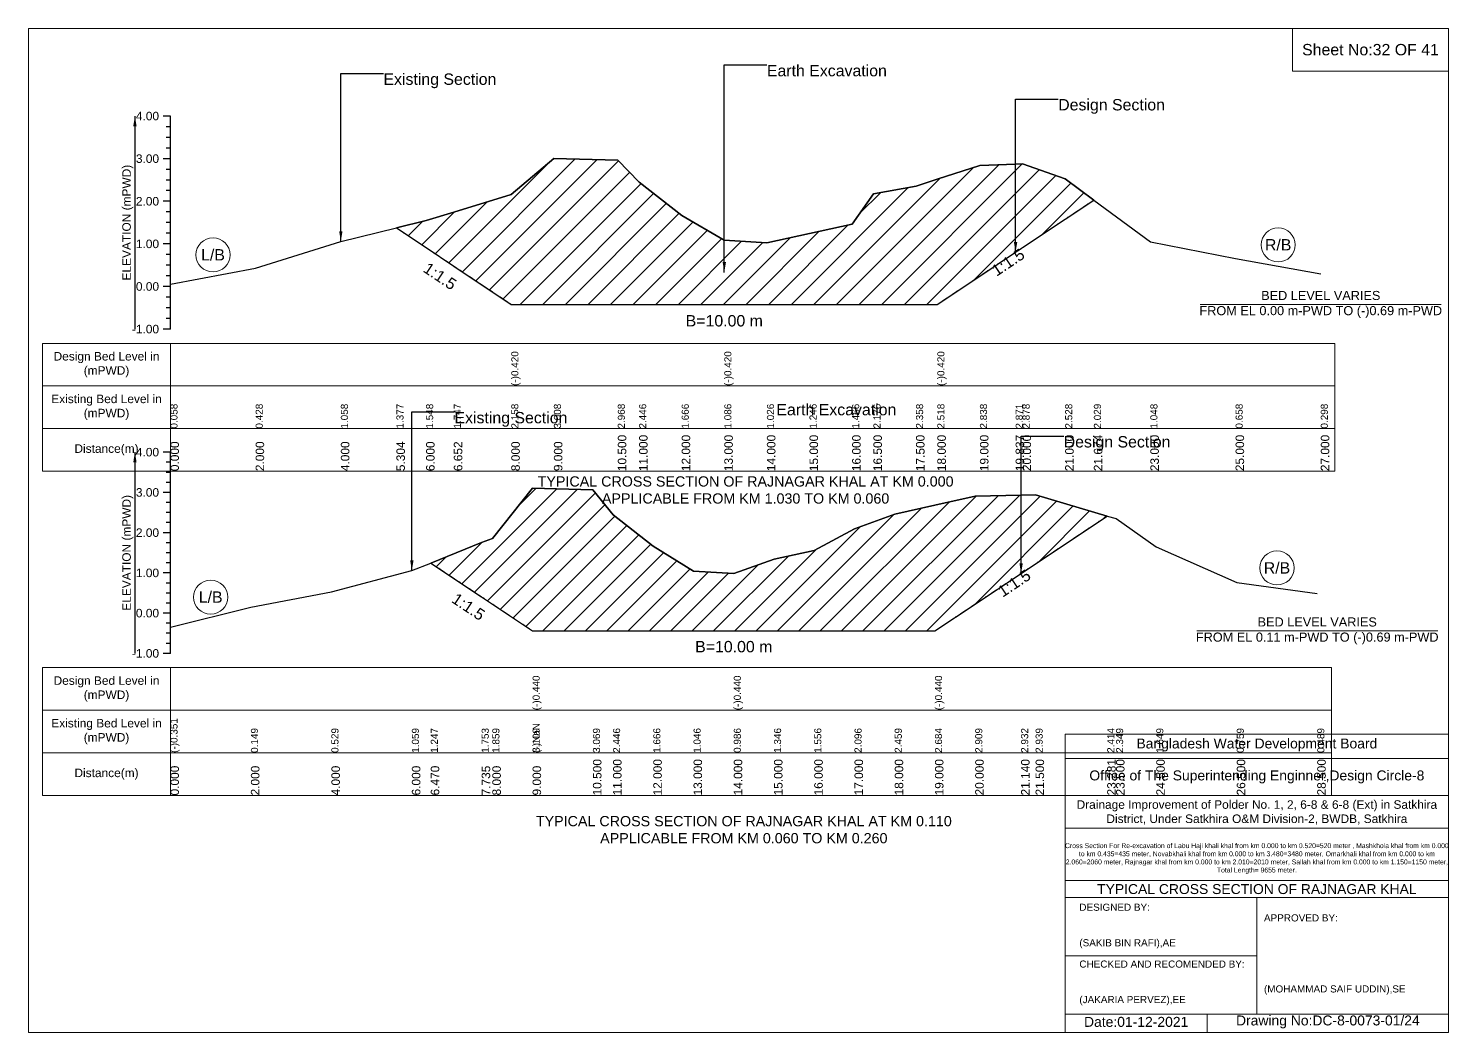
# Model space of a CAD drawing. Header units: inches. Extents: x 93000 to 486000, y -4242 to 0.
# Drawn here: x 410000 to 416000, y -4242 to 0 of the extents above; entities that cross this region are included whole.
import ezdxf

# ---------------------------------------------------------------- set-up
doc = ezdxf.new("R2010")
doc.units = ezdxf.units.IN
doc.header["$LTSCALE"] = 7
doc.header["$MEASUREMENT"] = 0
doc.linetypes.add('DASHED', pattern=[0.75, 0.5, -0.25])
for name, color, linetype, lineweight in [('Cross section Data Border', 7, 'Continuous', 9), ('Cross Section Labels', 7, 'Continuous', 9), ('Design_Bed_Level for Xsection', 7, 'DASHED', 25), ('Existing_Bed_Level for Xsection', 7, 'Continuous', 25), ('Long Section Labels', 7, 'Continuous', 9)]:
    doc.layers.add(name, color=color, linetype=linetype, lineweight=lineweight)
doc.styles.get("Standard").update_dxf_attribs({"font": 'arial.ttf'})
doc.dimstyles.get("Standard").update_dxf_attribs({"dimtxt": 0.18, "dimasz": 0.18, "dimexe": 0.18, "dimexo": 0.0625, "dimgap": 0.09, "dimtad": 0, "dimtih": 1, "dimtoh": 1, "dimdec": 4, "dimzin": 0, "dimdsep": 46, "dimtxsty": 'Standard', "dimcen": 0.09, "dimadec": 0, "dimazin": 0, "dimtfac": 1, "dimtdec": 4, "dimtofl": 0, "dimtmove": 0, "dimatfit": 3, "dimfxl": 1, "dimtolj": 1, "dimtzin": 0, "dimarcsym": 0})

msp = doc.modelspace()

# ---------------------------------------------------------------- hatches: boundary and pattern name
at = {"layer": 'Existing_Bed_Level for Xsection'}
h = msp.add_hatch(dxfattribs=at)
h.set_pattern_fill('ANSI31', color=256, scale=540, style=0)
h.paths.add_polyline_path([(411554.7, -842.5), (411680, -926), (411797.3, -1004.3), (412040, -1166), (412220, -1166), (412490, -1166), (412580, -1166), (412760, -1166), (412940, -1166), (413120, -1166), (413300, -1166), (413480, -1166), (413570, -1166), (413750, -1166), (413840, -1166), (414020, -1046), (414170.7, -945.6), (414200, -926), (414380, -806), (414501.3, -725.2), (414380, -635.4), (414200, -572.4), (414170.7, -573.6), (414020, -579.6), (413840, -637.2), (413750, -666), (413570, -698.8), (413480, -826.6), (413300, -866.2), (413120, -905.8), (412940, -895), (412760, -790.6), (412580, -650.2), (412490, -556.2), (412220, -549), (412040, -702), (411797.3, -776), (411680, -811.8)])
h = msp.add_hatch(dxfattribs=at)
h.set_pattern_fill('ANSI31', color=256, scale=510, style=0)
h.paths.add_polyline_path([(411699.8, -2258.4), (411914.9, -2401.7), (411960, -2431.8), (412130, -2545.1), (412385, -2545.1), (412470, -2545.1), (412640, -2545.1), (412810, -2545.1), (412980, -2545.1), (413150, -2545.1), (413320, -2545.1), (413490, -2545.1), (413660, -2545.1), (413830, -2545.1), (414000, -2431.8), (414193.9, -2302.6), (414255, -2261.8), (414557.7, -2060), (414255, -1970.7), (414193.9, -1971.9), (414000, -1975.8), (413830, -2014), (413660, -2052.3), (413490, -2114), (413320, -2205.8), (413150, -2241.5), (412980, -2302.7), (412810, -2292.5), (412640, -2187.1), (412470, -2054.5), (412385, -1948.6), (412130, -1941.8), (411960, -2154.3), (411914.9, -2172.3)])

# ---------------------------------------------------------------- linework, layer by layer
at = {"layer": 'Cross section Data Border'}
for points in [[(410000, 0), (416000, 0), (416000, -4242), (410000, -4242)], [(415340, 0), (416000, 0), (416000, -180), (415340, -180)], [(410060, -1330.4), (415520, -1330.4), (415520, -1870.4), (410060, -1870.4)], [(410060, -2700.3), (415505, -2700.3), (415505, -3240.3), (410060, -3240.3)]]:
    msp.add_lwpolyline(points, close=True, dxfattribs=at)
for points in [[(410600, -1330.4), (410600, -1870.4)], [(410060, -1510.4), (415520, -1510.4)], [(410060, -1690.4), (415520, -1690.4)], [(410600, -2700.3), (410600, -3240.3)], [(410060, -2880.3), (415505, -2880.3)], [(414380, -4242), (414380, -2982), (416000, -2982)], [(410060, -3060.3), (415505, -3060.3)], [(414380, -3084), (416000, -3084)], [(414380, -3240), (416000, -3240)], [(414380, -3378), (416000, -3378)], [(414380, -3600), (416000, -3600)], [(414380, -3672), (416000, -3672)], [(415190, -3672), (415190, -4164)], [(414380, -3918), (415190, -3918)], [(414380, -4164), (416000, -4164)], [(414980, -4164), (414980, -4242)]]:
    msp.add_lwpolyline(points, dxfattribs=at)
at = {"layer": 'Cross Section Labels'}
for points in [[(414951, -1166), (415969, -1166)], [(414936, -2545.1), (415954, -2545.1)]]:
    msp.add_lwpolyline(points, dxfattribs=at)
for centre in [(410780, -956.7), (415280, -914.4), (415275, -2279.2), (410770, -2402.5)]:
    msp.add_circle(centre, 72, dxfattribs=at)
at = {"layer": 'Design_Bed_Level for Xsection'}
for points in [[(411554.7, -842.5), (411797.3, -1004.3), (412040, -1166), (412940, -1166), (413840, -1166), (414170.7, -945.6), (414501.3, -725.2)], [(411699.8, -2258.4), (411914.9, -2401.7), (412130, -2545.1), (412980, -2545.1), (413830, -2545.1), (414193.9, -2302.6), (414557.7, -2060)]]:
    msp.add_lwpolyline(points, dxfattribs=at)
at = {"layer": 'Existing_Bed_Level for Xsection'}
for points in [[(410600, -370.4), (410570, -370.4)], [(410600, -415.4), (410582, -415.4)], [(410600, -1270.4), (410600, -1090.4), (410600, -910.4), (410600, -730.4), (410600, -550.4), (410600, -370.4)], [(410600, -460.4), (410582, -460.4)], [(410600, -505.4), (410582, -505.4)], [(410600, -550.4), (410570, -550.4)], [(410600, -595.4), (410582, -595.4)], [(410600, -1080), (410960, -1013.4), (411320, -900), (411554.7, -842.5), (411680, -811.8), (411797.3, -776), (412040, -702), (412040, -702), (412220, -549), (412490, -556.2), (412580, -650.2), (412760, -790.6), (412940, -895), (412940, -895), (413120, -905.8), (413300, -866.2), (413480, -826.6), (413570, -698.8), (413750, -666), (413840, -637.2), (413840, -637.2), (414020, -579.6), (414170.7, -573.6), (414200, -572.4), (414380, -635.4), (414501.3, -725.2), (414740, -901.8), (415100, -972), (415460, -1036.8)], [(410600, -640.4), (410582, -640.4)], [(410600, -685.4), (410582, -685.4)], [(410600, -730.4), (410570, -730.4)], [(410600, -775.4), (410582, -775.4)], [(410600, -820.4), (410582, -820.4)], [(410600, -865.4), (410582, -865.4)], [(410600, -910.4), (410570, -910.4)], [(410600, -955.4), (410582, -955.4)], [(410600, -1000.4), (410582, -1000.4)], [(410600, -1045.4), (410582, -1045.4)], [(410600, -1090.4), (410570, -1090.4)], [(410600, -1135.4), (410582, -1135.4)], [(410600, -1180.4), (410582, -1180.4)], [(410600, -1225.4), (410582, -1225.4)], [(410600, -1270.4), (410570, -1270.4)], [(410600, -1790.3), (410570, -1790.3)], [(410600, -2640.3), (410600, -2470.3), (410600, -2300.3), (410600, -2130.3), (410600, -1960.3), (410600, -1790.3)], [(410600, -1832.8), (410582, -1832.8)], [(410600, -1875.3), (410582, -1875.3)], [(410600, -1917.8), (410582, -1917.8)], [(410600, -1960.3), (410570, -1960.3)], [(410600, -2530), (410940, -2445), (411280, -2380.4), (411620, -2290.3), (411699.8, -2258.4), (411914.9, -2172.3), (411960, -2154.3), (412130, -1941.8), (412130, -1941.8), (412385, -1948.6), (412470, -2054.5), (412640, -2187.1), (412810, -2292.5), (412980, -2302.7), (412980, -2302.7), (413150, -2241.5), (413320, -2205.8), (413490, -2114), (413660, -2052.3), (413830, -2014), (413830, -2014), (414000, -1975.8), (414193.9, -1971.9), (414255, -1970.7), (414557.7, -2060), (414595, -2071), (414765, -2190), (415105, -2341.3), (415445, -2387.2)], [(410600, -2002.8), (410582, -2002.8)], [(410600, -2045.3), (410582, -2045.3)], [(410600, -2087.8), (410582, -2087.8)], [(410600, -2130.3), (410570, -2130.3)], [(410600, -2172.8), (410582, -2172.8)], [(410600, -2215.3), (410582, -2215.3)], [(410600, -2257.8), (410582, -2257.8)], [(410600, -2300.3), (410570, -2300.3)], [(410600, -2342.8), (410582, -2342.8)], [(410600, -2385.3), (410582, -2385.3)], [(410600, -2427.8), (410582, -2427.8)], [(410600, -2470.3), (410570, -2470.3)], [(410600, -2512.8), (410582, -2512.8)], [(410600, -2555.3), (410582, -2555.3)], [(410600, -2597.8), (410582, -2597.8)], [(410600, -2640.3), (410570, -2640.3)]]:
    msp.add_lwpolyline(points, dxfattribs=at)
for points in [[(411554.7, -842.5), (411554.7, -842.5), (411680, -926), (411797.3, -1004.3), (412040, -1166), (412040, -1166), (412220, -1166), (412490, -1166), (412580, -1166), (412760, -1166), (412940, -1166), (412940, -1166), (413120, -1166), (413300, -1166), (413480, -1166), (413570, -1166), (413750, -1166), (413840, -1166), (413840, -1166), (414020, -1046), (414170.7, -945.6), (414200, -926), (414380, -806), (414501.3, -725.2), (414501.3, -725.2), (414501.3, -725.2), (414380, -635.4), (414200, -572.4), (414170.7, -573.6), (414020, -579.6), (413840, -637.2), (413840, -637.2), (413750, -666), (413570, -698.8), (413480, -826.6), (413300, -866.2), (413120, -905.8), (412940, -895), (412940, -895), (412760, -790.6), (412580, -650.2), (412490, -556.2), (412220, -549), (412040, -702), (412040, -702), (411797.3, -776), (411680, -811.8), (411554.7, -842.5)], [(411699.8, -2258.4), (411914.9, -2401.7), (411960, -2431.8), (412130, -2545.1), (412130, -2545.1), (412385, -2545.1), (412470, -2545.1), (412640, -2545.1), (412810, -2545.1), (412980, -2545.1), (412980, -2545.1), (413150, -2545.1), (413320, -2545.1), (413490, -2545.1), (413660, -2545.1), (413830, -2545.1), (413830, -2545.1), (414000, -2431.8), (414193.9, -2302.6), (414255, -2261.8), (414557.7, -2060), (414557.7, -2060), (414557.7, -2060), (414255, -1970.7), (414193.9, -1971.9), (414000, -1975.8), (413830, -2014), (413830, -2014), (413660, -2052.3), (413490, -2114), (413320, -2205.8), (413150, -2241.5), (412980, -2302.7), (412980, -2302.7), (412810, -2292.5), (412640, -2187.1), (412470, -2054.5), (412385, -1948.6), (412130, -1941.8), (412130, -1941.8), (411960, -2154.3), (411914.9, -2172.3)]]:
    msp.add_lwpolyline(points, close=True, dxfattribs=at)

# ---------------------------------------------------------------- texts
at = {"layer": 'Cross section Data Border', "attachment_point": 5}
for s, insert, char_height in [('Sheet No:32 OF 41', (415670, -90), 48), ('Bangladesh Water Development Board', (415190, -3027), 42), ('Office of The Superintending Enginner,Design Circle-8', (415190, -3162), 42)]:
    msp.add_mtext(s, dxfattribs=dict(at, insert=insert, char_height=char_height))
at = {"layer": 'Cross section Data Border'}
for s, insert, char_height, width, attachment_point in [('Design Bed Level in (mPWD)', (410330, -1420.4), 36, 480, 5), ('Existing Bed Level in (mPWD)', (410330, -1600.4), 36, 480, 5), ('Distance(m)', (410330, -1780.4), 36, 480, 5), ('Design Bed Level in (mPWD)', (410330, -2790.3), 36, 480, 5), ('Existing Bed Level in (mPWD)', (410330, -2970.3), 36, 480, 5), ('Distance(m)', (410330, -3150.3), 36, 480, 5), ('Drainage Improvement of Polder No. 1, 2, 6-8 & 6-8 (Ext) in Satkhira District, Under Satkhira O&M Division-2, BWDB, Satkhira', (415190, -3312), 36, 1680, 5), ('Cross Section For Re-excavation of Labu Haji khali khal from km 0.000 to km 0.520=520 meter , Mashkhola khal from km 0.000 to km 0.435=435 meter, Novabkhali khal from km 0.000 to km 3.480=3480 meter, Omarkhali khal from km 0.000 to km 2.060=2060 meter, Rajnagar khal from km 0.000 to km 2.010=2010 meter, Sallah khal from km 0.000 to km 1.150=1150 meter, Total Length= 9655 meter. ', (415190, -3507), 20.5611, 1620, 5), ('TYPICAL CROSS SECTION OF RAJNAGAR KHAL', (415190, -3636), 42, 1680, 5), ('DESIGNED BY:^J^J^J(SAKIB BIN RAFI),AE', (414440, -3792), 30, 840, 4), ('APPROVED BY:^J^J^J^J^J^J(MOHAMMAD SAIF UDDIN),SE', (415220, -3912), 30, 840, 4), ('CHECKED AND RECOMENDED BY:^J^J^J(JAKARIA PERVEZ),EE', (414440, -4032), 30, 840, 4), ('Date:01-12-2021', (414680, -4197), 42, 840, 5), ('Drawing No:DC-8-0073-01/24', (415490, -4197), 42, 1320, 5)]:
    msp.add_mtext(s, dxfattribs=dict(at, insert=insert, char_height=char_height, width=width, attachment_point=attachment_point))
at = {"layer": 'Cross Section Labels'}
for s, insert, char_height, attachment_point in [('Earth Excavation', (413120, -154.4), 48, 1), ('Existing Section', (411500, -190.4), 48, 1), ('Design Section', (414350.7, -298.4), 48, 1), ('R/B', (415280, -914.4), 48, 5), ('L/B', (410780, -956.7), 48, 5), ('BED LEVEL VARIES ^JFROM EL 0.00 m-PWD TO (-)0.69 m-PWD', (415460, -1166), 38.4, 5), ('B=10.00 m', (412940, -1211), 48, 2), ('Existing Section', (411800, -1620.3), 48, 1), ('Earth Excavation', (413160, -1586.3), 48, 1), ('Design Section', (414373.9, -1722.3), 48, 1), ('TYPICAL CROSS SECTION OF RAJNAGAR KHAL AT KM 0.000^JAPPLICABLE FROM KM 1.030 TO KM 0.060', (413030, -1950), 43.2, 5), ('R/B', (415275, -2279.2), 48, 5), ('L/B', (410770, -2402.5), 48, 5), ('BED LEVEL VARIES ^JFROM EL 0.11 m-PWD TO (-)0.69 m-PWD', (415445, -2545.1), 38.4, 5), ('B=10.00 m', (412980, -2587.6), 48, 2), ('TYPICAL CROSS SECTION OF RAJNAGAR KHAL AT KM 0.110^JAPPLICABLE FROM KM 0.060 TO KM 0.260', (413022.5, -3385), 43.2, 5)]:
    msp.add_mtext(s, dxfattribs=dict(at, insert=insert, char_height=char_height, attachment_point=attachment_point))
at = {"layer": 'Cross Section Labels', "char_height": 48, "attachment_point": 2}
for insert, rotation in [((414125.7, -968.1), 33.69007), ((411752.3, -1026.8), 326.30993), ((414151.4, -2323.8), 33.69007), ((411872.4, -2423), 326.30993)]:
    msp.add_mtext('1:1.5', dxfattribs=dict(at, insert=insert, rotation=rotation))
at = {"layer": 'Existing_Bed_Level for Xsection', "char_height": 36, "attachment_point": 6}
for s, insert in [('4.00', (410552, -370.4)), ('3.00', (410552, -550.4)), ('2.00', (410552, -730.4)), ('1.00', (410552, -910.4)), ('0.00', (410552, -1090.4)), ('-1.00', (410552, -1270.4)), ('4.00', (410552, -1790.3)), ('3.00', (410552, -1960.3)), ('2.00', (410552, -2130.3)), ('1.00', (410552, -2300.3)), ('0.00', (410552, -2470.3)), ('-1.00', (410552, -2640.3))]:
    msp.add_mtext(s, dxfattribs=dict(at, insert=insert))
at = {"layer": 'Existing_Bed_Level for Xsection', "char_height": 36, "attachment_point": 5, "rotation": 90}
for insert in [(410420, -820.4), (410420, -2215.3)]:
    msp.add_mtext('ELEVATION (mPWD)', dxfattribs=dict(at, insert=insert))
at = {"layer": 'Long Section Labels', "attachment_point": 1, "rotation": 90}
for s, insert, char_height in [('(-)0.420', (412040, -1510.4), 30), ('(-)0.420', (412940, -1510.4), 30), ('(-)0.420', (413840, -1510.4), 30), ('0.058', (410600, -1690.4), 30), ('0.428', (410960, -1690.4), 30), ('1.058', (411320, -1690.4), 30), ('1.377', (411554.7, -1690.4), 30), ('1.548', (411680, -1690.4), 30), ('1.747', (411797.3, -1690.4), 30), ('2.158', (412040, -1690.4), 30), ('2.158', (412040, -1690.4), 30), ('2.158', (412040, -1690.4), 30), ('3.008', (412220, -1690.4), 30), ('2.968', (412490, -1690.4), 30), ('2.446', (412580, -1690.4), 30), ('1.666', (412760, -1690.4), 30), ('1.086', (412940, -1690.4), 30), ('1.086', (412940, -1690.4), 30), ('1.086', (412940, -1690.4), 30), ('1.026', (413120, -1690.4), 30), ('1.246', (413300, -1690.4), 30), ('1.466', (413480, -1690.4), 30), ('2.176', (413570, -1690.4), 30), ('2.358', (413750, -1690.4), 30), ('2.518', (413840, -1690.4), 30), ('2.518', (413840, -1690.4), 30), ('2.518', (413840, -1690.4), 30), ('2.838', (414020, -1690.4), 30), ('2.871', (414170.7, -1690.4), 30), ('2.878', (414200, -1690.4), 30), ('2.528', (414380, -1690.4), 30), ('2.029', (414501.3, -1690.4), 30), ('1.048', (414740, -1690.4), 30), ('0.658', (415100, -1690.4), 30), ('0.298', (415460, -1690.4), 30), ('10.500', (412490, -1870.4), 36), ('11.000', (412580, -1870.4), 36), ('12.000', (412760, -1870.4), 36), ('13.000', (412940, -1870.4), 36), ('13.000', (412940, -1870.4), 36), ('13.000', (412940, -1870.4), 36), ('14.000', (413120, -1870.4), 36), ('15.000', (413300, -1870.4), 36), ('16.000', (413480, -1870.4), 36), ('16.500', (413570, -1870.4), 36), ('17.500', (413750, -1870.4), 36), ('18.000', (413840, -1870.4), 36), ('18.000', (413840, -1870.4), 36), ('18.000', (413840, -1870.4), 36), ('19.000', (414020, -1870.4), 36), ('19.837', (414170.7, -1870.4), 36), ('20.000', (414200, -1870.4), 36), ('21.000', (414380, -1870.4), 36), ('21.674', (414501.3, -1870.4), 36), ('23.000', (414740, -1870.4), 36), ('25.000', (415100, -1870.4), 36), ('27.000', (415460, -1870.4), 36), ('0.000', (410600, -1870.4), 36), ('2.000', (410960, -1870.4), 36), ('4.000', (411320, -1870.4), 36), ('5.304', (411554.7, -1870.4), 36), ('6.000', (411680, -1870.4), 36), ('6.652', (411797.3, -1870.4), 36), ('8.000', (412040, -1870.4), 36), ('8.000', (412040, -1870.4), 36), ('8.000', (412040, -1870.4), 36), ('9.000', (412220, -1870.4), 36), ('(-)0.440', (412130, -2880.3), 30), ('(-)0.440', (412980, -2880.3), 30), ('(-)0.440', (413830, -2880.3), 30), ('(-)0.351', (410600, -3060.3), 30), ('(-)NaN', (412130, -3060.3), 30), ('(-)NaN', (412130, -3060.3), 30), ('0.149', (410940, -3060.3), 30), ('0.529', (411280, -3060.3), 30), ('1.059', (411620, -3060.3), 30), ('1.247', (411699.8, -3060.3), 30), ('1.753', (411914.9, -3060.3), 30), ('1.859', (411960, -3060.3), 30), ('3.109', (412130, -3060.3), 30), ('3.109', (412130, -3060.3), 30), ('3.069', (412385, -3060.3), 30), ('2.446', (412470, -3060.3), 30), ('1.666', (412640, -3060.3), 30), ('1.046', (412810, -3060.3), 30), ('0.986', (412980, -3060.3), 30), ('0.986', (412980, -3060.3), 30), ('1.346', (413150, -3060.3), 30), ('1.556', (413320, -3060.3), 30), ('2.096', (413490, -3060.3), 30), ('2.459', (413660, -3060.3), 30), ('2.684', (413830, -3060.3), 30), ('2.684', (413830, -3060.3), 30), ('2.684', (413830, -3060.3), 30), ('2.909', (414000, -3060.3), 30), ('2.932', (414193.9, -3060.3), 30), ('2.939', (414255, -3060.3), 30), ('2.414', (414557.7, -3060.3), 30), ('2.349', (414595, -3060.3), 30), ('1.649', (414765, -3060.3), 30), ('0.759', (415105, -3060.3), 30), ('0.489', (415445, -3060.3), 30), ('0.000', (410600, -3240.3), 36), ('2.000', (410940, -3240.3), 36), ('4.000', (411280, -3240.3), 36), ('6.000', (411620, -3240.3), 36), ('6.470', (411699.8, -3240.3), 36), ('7.735', (411914.9, -3240.3), 36), ('8.000', (411960, -3240.3), 36), ('9.000', (412130, -3240.3), 36), ('9.000', (412130, -3240.3), 36), ('9.000', (412130, -3240.3), 36), ('10.500', (412385, -3240.3), 36), ('11.000', (412470, -3240.3), 36), ('12.000', (412640, -3240.3), 36), ('13.000', (412810, -3240.3), 36), ('14.000', (412980, -3240.3), 36), ('14.000', (412980, -3240.3), 36), ('14.000', (412980, -3240.3), 36), ('15.000', (413150, -3240.3), 36), ('16.000', (413320, -3240.3), 36), ('17.000', (413490, -3240.3), 36), ('18.000', (413660, -3240.3), 36), ('19.000', (413830, -3240.3), 36), ('19.000', (413830, -3240.3), 36), ('19.000', (413830, -3240.3), 36), ('20.000', (414000, -3240.3), 36), ('21.140', (414193.9, -3240.3), 36), ('21.500', (414255, -3240.3), 36), ('23.281', (414557.7, -3240.3), 36), ('23.500', (414595, -3240.3), 36), ('24.500', (414765, -3240.3), 36), ('26.500', (415105, -3240.3), 36), ('28.500', (415445, -3240.3), 36)]:
    msp.add_mtext(s, dxfattribs=dict(at, insert=insert, char_height=char_height))

# ---------------------------------------------------------------- leaders
at = {"layer": 'Cross Section Labels', "annotation_type": 0, "has_hookline": 1, "hookline_direction": 0}
for points, text_width in [([(412940, -1030.5), (412940, -154.4), (413119.9, -154.4)], 497), ([(411320, -900), (411320, -190.4), (411499.9, -190.4)], 467.2), ([(414170.7, -945.6), (414170.7, -298.4), (414350.6, -298.4)], 441.2), ([(411620, -2290.3), (411620, -1620.3), (411799.9, -1620.3)], 467.2), ([(414193.9, -2302.6), (414193.9, -1722.3), (414373.8, -1722.3)], 441.2)]:
    msp.add_leader(points, dimstyle='Standard', override={"dimasz": 43.2}, dxfattribs=dict(at, text_width=text_width))
at = {"layer": 'Existing_Bed_Level for Xsection'}
for points in [[(410450, -370.4), (410450, -1270.4)], [(410450, -1790.3), (410450, -2640.3)]]:
    msp.add_leader(points, dimstyle='Standard', override={"dimasz": 43.2}, dxfattribs=at)

doc.saveas('drawing.dxf')
